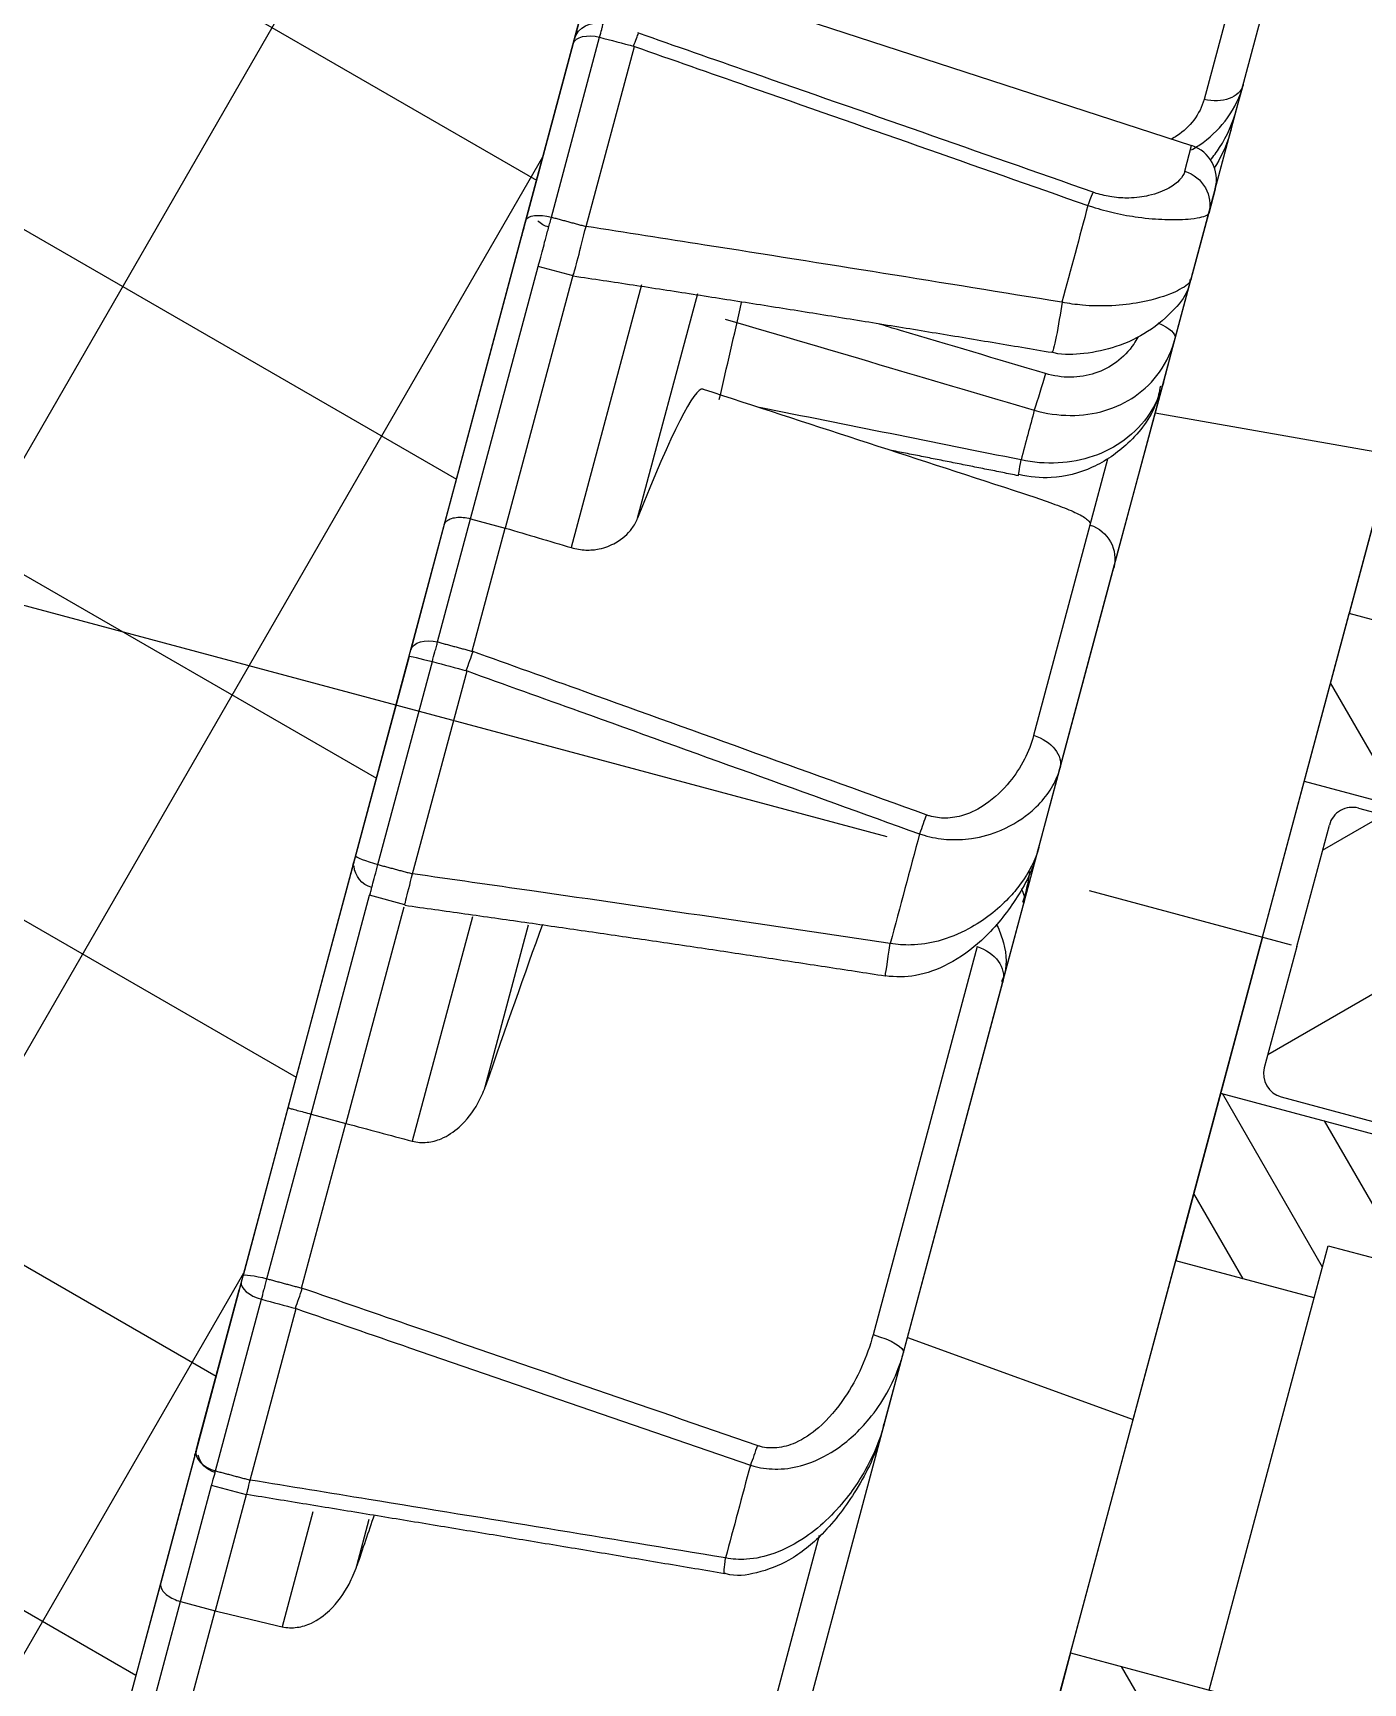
# Model space of a CAD drawing. Extents: x 41752 to 42172, y 12942 to 13239.
# Drawn here: x 42075.71 to 42086.83, y 13100.32 to 13114.12 of the extents above; entities that cross this region are included whole.
import ezdxf

# ---------------------------------------------------------------- set-up
doc = ezdxf.new("R2010")
doc.units = 0
doc.header["$LTSCALE"] = 7
doc.header["$MEASUREMENT"] = 0
doc.linetypes.add('CENTER', pattern=[2, 1.25, -0.25, 0.25, -0.25])
for name, color, linetype in [('1', 1, 'CENTER'), ('53', 7, 'CONTINUOUS'), ('63', 7, 'CONTINUOUS'), ('D', 2, 'CONTINUOUS'), ('DIM', 2, 'CONTINUOUS'), ('DWG', 7, 'CONTINUOUS')]:
    doc.layers.add(name, color=color, linetype=linetype)

# ---------------------------------------------------------------- blocks, each defined once
blk = doc.blocks.new('A$C0EAF68EA')
at = {"layer": 'D', "ltscale": 0.6}
h = blk.add_hatch(dxfattribs=at)
h.set_pattern_fill('ANSI31', color=256, scale=20)
h.set_pattern_definition([(45, (-8412.432, -982.8804), (-1.76776695, 1.76776695), [])])
h.paths.add_polyline_path([(-19.845, 8.086, -0.414214), (-20.245, 7.686), (-22.145, 7.686, 0.414214), (-22.545, 7.286), (-22.545, -4.914), (-21.445, -4.914), (-21.445, -3.329, 0.72), (-21.445, -2.329), (-21.445, 0.086), (-21.095, 0.086), (-21.095, 6.379), (-19.403, 6.379), (-17.345, 10.247), (-17.345, 11.686), (-16.455, 11.686), (-16.455, 12.086, 0.414214), (-17.455, 13.086), (-22.045, 13.086, 0.414214), (-22.445, 12.686), (-22.445, 11.686), (-19.845, 11.686)])
h.paths.add_polyline_path([(4.355, 11.686), (6.955, 11.686), (6.955, 12.686, 0.414214), (6.555, 13.086), (1.965, 13.086, 0.414214), (0.965, 12.086), (0.965, 11.686), (1.855, 11.686), (1.855, 10.247), (3.913, 6.379), (5.605, 6.379), (5.605, 0.086), (5.955, 0.086), (5.955, -2.329, 0.72), (5.955, -3.329), (5.955, -4.914), (6.955, -4.914), (7.055, -4.914), (7.055, 7.286, 0.414214), (6.655, 7.686), (4.755, 7.686, -0.414214), (4.355, 8.086)])
h = blk.add_hatch(dxfattribs=at)
h.set_pattern_fill('ANSI31', color=256, scale=20, angle=90)
h.set_pattern_definition([(135, (-8412.432, -982.8804), (-1.76776695, -1.76776695), [])])
h.paths.add_polyline_path([(-11.709, 9.425), (-11.709, 10.825, 0.414214), (-12.109, 11.225), (-16.535, 11.225, 0.414214), (-16.935, 10.825), (-16.935, 10.025), (-15.041, 10.025), (-15.041, 7.225, -0.414214), (-15.641, 6.625), (-17.135, 6.625), (-17.135, 5.425, 0.414214), (-16.735, 5.025), (-13.945, 5.025, 0.414214), (-13.545, 5.425), (-13.545, 6.841), (-12.345, 6.841), (-12.345, 4.841, 0.414214), (-11.345, 3.841), (-10.917, 3.841), (-7.745, 4.36), (-7.745, 6.225), (-9.154, 6.225, -0.414214), (-9.754, 6.825), (-9.754, 8.425, 0.414214), (-10.154, 8.825), (-11.109, 8.825, -0.414214)])
h.paths.add_polyline_path([(-3.145, 6.841), (-1.945, 6.841), (-1.945, 5.425, 0.414214), (-1.545, 5.025), (1.245, 5.025, 0.414214), (1.645, 5.425), (1.645, 6.625), (0.15, 6.625, -0.414214), (-0.45, 7.225), (-0.45, 10.025), (1.445, 10.025), (1.445, 10.825, 0.414214), (1.045, 11.225), (-3.382, 11.225, 0.414214), (-3.782, 10.825), (-3.782, 9.425, -0.414214), (-4.382, 8.825), (-5.336, 8.825, 0.414214), (-5.736, 8.425), (-5.736, 6.825, -0.414214), (-6.336, 6.225), (-7.745, 6.225), (-7.745, 2.695), (-5.245, 2.303), (-5.245, 3.841), (-4.145, 3.841, 0.414214), (-3.145, 4.841)])
h.paths.add_polyline_path([(-7.745, 2.695), (-10.245, 3.086), (-10.245, 0.62), (-7.745, 1.029)])
h.paths.add_polyline_path([(-7.745, 4.36), (-10.917, 3.841), (-10.245, 3.841), (-10.245, 3.086), (-7.745, 2.695)])
h.paths.add_polyline_path([(-5.245, 2.303), (-7.745, 2.695), (-7.745, 1.029), (-5.245, 1.438)])
h.paths.add_polyline_path([(-5.245, 1.438), (-7.745, 1.029), (-7.745, -0.637), (-5.245, -1.029)])
h.paths.add_polyline_path([(-7.745, 1.029), (-10.245, 0.62), (-10.245, -0.245), (-7.745, -0.637)])
h.paths.add_polyline_path([(-7.745, -0.637), (-10.245, -0.245), (-10.245, -2.712), (-7.745, -2.303)])
h.paths.add_polyline_path([(-5.245, -1.029), (-7.745, -0.637), (-7.745, -2.303), (-5.245, -1.894)])
h.paths.add_polyline_path([(-5.245, -1.894), (-7.745, -2.303), (-7.745, -6.318), (-5.645, -6.318, 0.414214), (-5.245, -5.918)])
h.paths.add_polyline_path([(-7.745, -2.303), (-10.245, -2.712), (-10.245, -5.918, 0.414214), (-9.845, -6.318), (-7.745, -6.318)])
h = blk.add_hatch(dxfattribs=at)
h.set_pattern_fill('ANSI31', color=256, scale=10)
h.set_pattern_definition([(45, (-8412.4321, -982.8804), (-0.88388348, 0.88388348), [])])
h.paths.add_polyline_path([(-20.135, -0.514), (-20.385, -0.514, 0.414214), (-21.385, -1.514), (-21.385, -2.253, -0.600826), (-21.385, -3.405), (-21.385, -4.914), (-22.445, -4.914), (-22.445, -6.514, 0.414214), (-22.045, -6.914), (-20.135, -6.914)])
h.paths.add_polyline_path([(6.955, -4.914), (5.895, -4.914), (5.895, -3.405, -0.600826), (5.895, -2.253), (5.895, -1.514, 0.414214), (4.895, -0.514), (4.645, -0.514), (4.645, -6.914), (6.555, -6.914, 0.414214), (6.955, -6.514)])
h.paths.add_polyline_path([(-2.142, -4.514), (-3.045, -4.514), (-3.045, -1.534), (-5.045, -1.861), (-5.045, -6.914), (-2.142, -6.914)])
h.paths.add_polyline_path([(-3.045, -1.534), (-3.045, -1.514, 0.060292), (-3.063, -1.371), (-5.045, -1.06), (-5.045, -1.861)])
h.paths.add_polyline_path([(-3.645, -0.914), (-5.045, -0.914), (-5.045, -1.06), (-3.063, -1.371, 0.345298)])
h.paths.add_polyline_path([(-10.445, -0.914), (-11.845, -0.914, 0.414214), (-12.445, -1.514), (-12.445, -3.072), (-10.445, -2.745)])
h.paths.add_polyline_path([(-10.445, -2.745), (-12.445, -3.072), (-12.445, -3.232), (-10.445, -3.546)])
h.paths.add_polyline_path([(-10.445, -3.546), (-12.445, -3.232), (-12.445, -4.514), (-13.349, -4.514), (-13.349, -6.914), (-10.445, -6.914)])
at = {"layer": 'DWG'}
for p, q in [((-10.245, -5.918), (-10.245, 3.841)), ((-5.245, -5.918), (-5.245, 3.841)), ((4.645, -6.914), (4.645, -0.514)), ((-3.045, -4.514), (-3.045, -1.514)), ((-13.349, -4.514), (-13.349, -6.914)), ((-2.142, -4.514), (-3.045, -4.514)), ((4.645, -4.514), (-2.142, -4.514)), ((-2.142, -4.514), (-2.142, -6.914)), ((-7.745, -6.318), (-9.845, -6.318)), ((-7.745, -6.318), (-5.645, -6.318)), ((-20.135, -6.914), (-13.349, -6.914)), ((-7.745, -6.914), (-13.349, -6.914)), ((-7.745, -6.914), (-2.142, -6.914)), ((4.645, -6.914), (-2.142, -6.914)), ((4.645, -6.914), (6.555, -6.914))]:
    blk.add_line(p, q, dxfattribs=at)
at = {"layer": 'DWG', "ltscale": 0.2}
for p, q in [((-10.445, -6.914), (-10.445, -0.914)), ((-5.045, -6.914), (-5.045, -0.914))]:
    blk.add_line(p, q, dxfattribs=at)
at = {"layer": 'DWG'}
for centre, start, end in [((-9.845, -5.918), 180, 270), ((-5.645, -5.918), 270, 360)]:
    blk.add_arc(centre, 0.4, start, end, dxfattribs=at)

msp = doc.modelspace()

# ---------------------------------------------------------------- linework, layer by layer
at = {"layer": '1'}
msp.add_line((41993.258, 13131.403), (42105.789, 13101.251), dxfattribs=at)
at = {"layer": '53', "color": 7, "linetype": 'Continuous'}
for p, q in [((42085.091, 13110.938), (42086.251, 13115.268)), ((42083.02, 13103.21), (42085.091, 13110.938)), ((42087.068, 13110.589), (42085.091, 13110.938)), ((42084.907, 13102.524), (42087.068, 13110.589)), ((42081.86, 13098.881), (42083.02, 13103.21)), ((42083.02, 13103.21), (42084.907, 13102.524)), ((42084.048, 13099.321), (42084.907, 13102.524))]:
    msp.add_line(p, q, dxfattribs=at)
at = {"layer": '63', "color": 7, "linetype": 'Continuous'}
for p, q in [((42076.155, 13098.838), (42081.331, 13118.157)), ((42080.345, 13114.475), (42080.235, 13114.067)), ((42081.939, 13114.297), (42085.395, 13113.174)), ((42080.225, 13114.029), (42079.829, 13112.552)), ((42080.332, 13112.498), (42080.736, 13114.003)), ((42085.771, 13113.479), (42085.828, 13113.688)), ((42085.726, 13113.311), (42085.771, 13113.479)), ((42085.593, 13112.811), (42085.726, 13113.31)), ((42079.969, 13113.073), (42079.147, 13110.005)), ((42079.798, 13112.436), (42079.969, 13113.073)), ((42085.593, 13112.811), (42085.538, 13112.607)), ((42085.391, 13112.057), (42085.538, 13112.607)), ((42080.225, 13112.098), (42079.657, 13109.977)), ((42080.224, 13112.086), (42079.932, 13112.164)), ((42080.763, 13110.058), (42081.266, 13111.937)), ((42085.258, 13111.563), (42085.384, 13112.032)), ((42085.159, 13111.191), (42085.258, 13111.563)), ((42084.743, 13109.642), (42085.159, 13111.191)), ((42079.147, 13110.005), (42078.867, 13108.959)), ((42079.367, 13110.055), (42079.657, 13109.977)), ((42079.381, 13108.946), (42079.657, 13109.977)), ((42084.294, 13107.965), (42084.743, 13109.642)), ((42078.852, 13108.904), (42078.405, 13107.239)), ((42078.882, 13107.086), (42079.337, 13108.782)), ((42078.694, 13108.316), (42077.84, 13105.13)), ((42078.398, 13107.211), (42078.694, 13108.316)), ((42084.118, 13107.307), (42084.294, 13107.965)), ((42078.817, 13106.827), (42078.523, 13106.906)), ((42083.809, 13106.155), (42083.993, 13106.841)), ((42078.808, 13106.808), (42078.323, 13104.999)), ((42079.489, 13105.304), (42079.852, 13106.658)), ((42082.986, 13103.084), (42083.816, 13106.18)), ((42077.84, 13105.13), (42077.465, 13103.728)), ((42078.033, 13105.077), (42078.323, 13104.999)), ((42077.954, 13103.622), (42078.323, 13104.999)), ((42077.449, 13103.67), (42077.072, 13102.262)), ((42077.433, 13103.608), (42076.776, 13101.158)), ((42077.09, 13102.331), (42077.433, 13103.608)), ((42077.524, 13102.017), (42077.908, 13103.451)), ((42082.828, 13102.495), (42082.986, 13103.084)), ((42077.494, 13101.894), (42077.201, 13101.972)), ((42077.491, 13101.895), (42077.231, 13100.924)), ((42078.416, 13101.299), (42078.52, 13101.689)), ((42076.776, 13101.158), (42076.405, 13099.775)), ((42076.868, 13099.57), (42077.231, 13100.924)), ((42076.941, 13101.002), (42077.231, 13100.924))]:
    msp.add_line(p, q, dxfattribs=at)
at = {"layer": '63', "color": 3, "linetype": 'Continuous'}
for p, q in [((42085.954, 13115.26), (42085.499, 13113.56)), ((42080.043, 13112.576), (42080.446, 13114.08)), ((42085.338, 13112.96), (42085.395, 13113.174)), ((42079.367, 13110.055), (42079.932, 13112.164)), ((42080.797, 13112.01), (42080.209, 13109.813)), ((42084.693, 13110.552), (42084.545, 13110.002)), ((42079.091, 13109.024), (42079.367, 13110.055)), ((42084.545, 13110.002), (42084.074, 13108.243)), ((42078.592, 13107.163), (42079.047, 13108.86)), ((42078.033, 13105.077), (42078.523, 13106.906)), ((42079.382, 13106.726), (42078.879, 13104.851)), ((42083.601, 13106.478), (42082.732, 13103.232)), ((42077.664, 13103.7), (42078.033, 13105.077)), ((42077.234, 13102.094), (42077.618, 13103.529)), ((42076.941, 13101.002), (42077.201, 13101.972)), ((42078.049, 13101.752), (42077.791, 13100.791)), ((42082.282, 13101.553), (42081.67, 13099.271)), ((42076.578, 13099.647), (42076.941, 13101.002))]:
    msp.add_line(p, q, dxfattribs=at)
at = {"layer": '63', "color": 7, "linetype": 'Continuous'}
for centre, radius, start, end in [((42085.303, 13112.889), 0.3, 345, 72), ((41983.841, 13133.927), 100.25, 346.80932, 347.2848)]:
    msp.add_arc(centre, radius, start, end, dxfattribs=at)
at = {"layer": '63', "color": 7, "linetype": 'Continuous', "extrusion": (0.001767, 0.006596, -0.999977)}
msp.add_arc((-42080.006, 13111.91, 160.829), 0.2, 285.145, 315.4447, dxfattribs=at)
at = {"layer": '63', "color": 7, "linetype": 'Continuous', "extrusion": (0.000343008, 0.00128, -0.999999)}
msp.add_arc((-42078.59, 13107.135, 31.214), 0.2, 285.0022, 356.4692, dxfattribs=at)
at = {"layer": '63', "color": 7, "linetype": 'Continuous', "extrusion": (0.000598792, 0.002235, -0.999997)}
msp.add_arc((-42077.275, 13102.185, 54.49), 0.2, 285.1864, 345.6716, dxfattribs=at)
at = {"layer": '63', "color": 3, "linetype": 'Continuous', "extrusion": (0, 0, -1)}
for centre, major_axis, ratio, start_param, end_param in [((42085.535, 13113.756), (0.29, -0.078), 0.662887, 0, 1.518436), ((42085.248, 13112.685), (-0.29, 0.078), 0.965953, 1.623156, 3.141593), ((42084.487, 13112.527), (0.099, 0.283), 0.035093, 5.243409, 5.842084), ((42084.276, 13111.74), (0.049, 0.296), 0.054458, 1.128852, 3.141964), ((42084.968, 13111.641), (0.29, -0.078), 0.316967, 5.150218, 6.283185), ((42084.123, 13111.145), (-0.086, -0.288), 0.044741, 4.255162, 5.391138), ((42084.007, 13110.709), (-0.058, -0.294), 0.023471, 6.269687, 7.2636), ((42084.004, 13108.043), (-0.29, 0.078), 0.707181, 1.623156, 3.141593), ((42083.118, 13107.418), (0.101, 0.282), 0.006785, 0.963114, 1.561789), ((42082.879, 13106.528), (0.045, 0.297), 0.001274, 3.137091, 4.633455), ((42082.696, 13103.162), (-0.29, 0.078), 0.25892, 1.623156, 3.141593), ((42081.743, 13102.286), (0.097, 0.284), 0.046845, 1.485404, 2.084079), ((42081.54, 13101.531), (0.05, 0.296), 0.056665, 3.141751, 4.112507)]:
    msp.add_ellipse(centre, major_axis=major_axis, ratio=ratio, start_param=start_param, end_param=end_param, dxfattribs=at)
at = {"layer": '63', "color": 7, "linetype": 'Continuous', "extrusion": (0, 0, -1)}
for centre, major_axis, ratio, start_param, end_param in [((42084.454, 13109.72), (-0.29, 0.078), 0.987474, 1.623156, 3.141593), ((42083.703, 13106.919), (0.29, -0.078), 0.641876, 5.667982, 6.283185), ((42083.526, 13106.257), (-0.29, 0.078), 0.776288, 1.623156, 3.141593)]:
    msp.add_ellipse(centre, major_axis=major_axis, ratio=ratio, start_param=start_param, end_param=end_param, dxfattribs=at)
at = {"layer": '63', "color": 3, "linetype": 'Continuous'}
for points, degree in [([(42080.235, 13114.067), (42080.26, 13114.16), (42080.375, 13114.22), (42080.476, 13114.193)], 3), ([(42080.225, 13114.029), (42080.239, 13114.083), (42080.345, 13114.108), (42080.446, 13114.08)], 3), ([(42080.446, 13114.08), (42080.542, 13114.055), (42080.639, 13114.029), (42080.736, 13114.003)], 3), ([(42084.528, 13112.673), (42084.458, 13112.41), (42084.385, 13112.14), (42084.311, 13111.864)], 3), ([(42079.829, 13112.552), (42079.84, 13112.592), (42079.941, 13112.603), (42080.043, 13112.576)], 3), ([(42080.043, 13112.576), (42080.332, 13112.498)], 1), ([(42083.969, 13110.546), (42083.24, 13110.693), (42082.512, 13110.839), (42081.783, 13110.984)], 3), ([(42084.08, 13110.961), (42084.044, 13110.828), (42084.007, 13110.689), (42083.969, 13110.546)], 3), ([(42078.867, 13108.959), (42078.883, 13109.02), (42078.99, 13109.051), (42079.091, 13109.024)], 3), ([(42078.852, 13108.904), (42078.853, 13108.908), (42078.946, 13108.887), (42079.047, 13108.86)], 3), ([(42079.091, 13109.024), (42079.381, 13108.946)], 1), ([(42079.047, 13108.86), (42079.144, 13108.834), (42079.24, 13108.808), (42079.337, 13108.782)], 3), ([(42083.12, 13107.42), (42083.039, 13107.114), (42082.957, 13106.809), (42082.875, 13106.504)], 3), ([(42078.405, 13107.239), (42078.402, 13107.226), (42078.491, 13107.191), (42078.592, 13107.163)], 3), ([(42078.592, 13107.163), (42078.882, 13107.086)], 1), ([(42077.449, 13103.67), (42077.437, 13103.623), (42077.517, 13103.556), (42077.618, 13103.529)], 3), ([(42077.465, 13103.728), (42077.468, 13103.74), (42077.563, 13103.727), (42077.664, 13103.7)], 3), ([(42077.664, 13103.7), (42077.954, 13103.622)], 1), ([(42077.618, 13103.529), (42077.715, 13103.503), (42077.812, 13103.477), (42077.908, 13103.451)], 3), ([(42077.072, 13102.262), (42077.056, 13102.201), (42077.133, 13102.121), (42077.234, 13102.094)], 3), ([(42081.706, 13102.143), (42081.635, 13101.877), (42081.566, 13101.618), (42081.498, 13101.366)], 3), ([(42077.234, 13102.094), (42077.524, 13102.017)], 1)]:
    msp.add_open_spline(points, degree=degree, dxfattribs=at)
for points, knots in [([(42080.446, 13114.08), (42080.446, 13114.08), (42080.446, 13114.08), (42080.446, 13114.081), (42080.452, 13114.104), (42080.458, 13114.126), (42080.463, 13114.144), (42080.466, 13114.155), (42080.468, 13114.165), (42080.471, 13114.173), (42080.473, 13114.181), (42080.474, 13114.187), (42080.476, 13114.193)], [0, 0, 0, 0, 0.00033, 0.00033, 0.00033, 0.47239, 0.47239, 0.47239, 0.751204, 0.751204, 0.751204, 1, 1, 1, 1]), ([(42080.736, 13114.003), (42081.051, 13113.893), (42081.367, 13113.782), (42081.682, 13113.672), (42082.631, 13113.34), (42083.58, 13113.007), (42084.528, 13112.673)], [0, 0, 0, 0, 0.249524, 0.249524, 0.249524, 1, 1, 1, 1]), ([(42084.572, 13112.784), (42083.619, 13113.119), (42082.666, 13113.452), (42081.712, 13113.785), (42081.397, 13113.895), (42081.081, 13114.005), (42080.766, 13114.116)], [0, 0, 0, 0, 0.751311, 0.751311, 0.751311, 1, 1, 1, 1]), ([(42085.499, 13113.56), (42085.483, 13113.5), (42085.454, 13113.441), (42085.413, 13113.387), (42085.376, 13113.339), (42085.329, 13113.294), (42085.273, 13113.256), (42085.258, 13113.246), (42085.241, 13113.236), (42085.224, 13113.226)], [0, 0, 0, 0, 0.462748, 0.462748, 0.462748, 0.881483, 0.881483, 0.881483, 1, 1, 1, 1]), ([(42085.551, 13113.052), (42085.579, 13113.085), (42085.605, 13113.12), (42085.629, 13113.157), (42085.693, 13113.255), (42085.741, 13113.365), (42085.771, 13113.479)], [0, 0, 0, 0, 0.268527, 0.268527, 0.268527, 1, 1, 1, 1]), ([(42085.338, 13112.96), (42085.325, 13112.911), (42085.281, 13112.862), (42085.204, 13112.819), (42085.16, 13112.794), (42085.104, 13112.772), (42085.035, 13112.756), (42084.988, 13112.745), (42084.933, 13112.737), (42084.87, 13112.736), (42084.827, 13112.735), (42084.779, 13112.737), (42084.729, 13112.745), (42084.686, 13112.751), (42084.642, 13112.762), (42084.598, 13112.775), (42084.59, 13112.778), (42084.581, 13112.781), (42084.572, 13112.784)], [0, 0, 0, 0, 0.399706, 0.399706, 0.399706, 0.626298, 0.626298, 0.626298, 0.7821, 0.7821, 0.7821, 0.890382, 0.890382, 0.890382, 0.981456, 0.981456, 0.981456, 1, 1, 1, 1]), ([(42084.528, 13112.673), (42084.541, 13112.669), (42084.554, 13112.665), (42084.566, 13112.661), (42084.628, 13112.642), (42084.691, 13112.625), (42084.751, 13112.612), (42084.819, 13112.596), (42084.886, 13112.584), (42084.947, 13112.576), (42085.03, 13112.565), (42085.105, 13112.559), (42085.17, 13112.557), (42085.259, 13112.553), (42085.332, 13112.557), (42085.388, 13112.562), (42085.465, 13112.57), (42085.514, 13112.583), (42085.531, 13112.598), (42085.535, 13112.601), (42085.537, 13112.604), (42085.538, 13112.607)], [0, 0, 0, 0, 0.021604, 0.021604, 0.021604, 0.126634, 0.126634, 0.126634, 0.246447, 0.246447, 0.246447, 0.407822, 0.407822, 0.407822, 0.628302, 0.628302, 0.628302, 0.934321, 0.934321, 0.934321, 1, 1, 1, 1]), ([(42079.932, 13112.164), (42079.932, 13112.164), (42079.933, 13112.166), (42079.934, 13112.171), (42079.936, 13112.178), (42079.939, 13112.189), (42079.943, 13112.203), (42079.949, 13112.225), (42079.956, 13112.253), (42079.965, 13112.287), (42079.971, 13112.31), (42079.979, 13112.337), (42079.986, 13112.366), (42079.994, 13112.395), (42080.003, 13112.427), (42080.011, 13112.458), (42080.02, 13112.491), (42080.029, 13112.525), (42080.037, 13112.556), (42080.039, 13112.563), (42080.041, 13112.569), (42080.043, 13112.576)], [0, 0, 0, 0, 0.104631, 0.104631, 0.104631, 0.242993, 0.242993, 0.242993, 0.469007, 0.469007, 0.469007, 0.628885, 0.628885, 0.628885, 0.789059, 0.789059, 0.789059, 0.963159, 0.963159, 0.963159, 1, 1, 1, 1]), ([(42084.311, 13111.864), (42083.317, 13112.027), (42082.322, 13112.186), (42081.326, 13112.343), (42080.995, 13112.395), (42080.664, 13112.447), (42080.332, 13112.498)], [0, 0, 0, 0, 0.750401, 0.750401, 0.750401, 1, 1, 1, 1]), ([(42085.391, 13112.057), (42085.383, 13112.029), (42085.35, 13111.999), (42085.295, 13111.97), (42085.273, 13111.958), (42085.248, 13111.946), (42085.219, 13111.935), (42085.146, 13111.906), (42085.049, 13111.877), (42084.931, 13111.858), (42084.861, 13111.846), (42084.783, 13111.837), (42084.698, 13111.834), (42084.631, 13111.832), (42084.558, 13111.833), (42084.483, 13111.84), (42084.427, 13111.845), (42084.369, 13111.853), (42084.311, 13111.864)], [0, 0, 0, 0, 0.26354, 0.26354, 0.26354, 0.368194, 0.368194, 0.368194, 0.633294, 0.633294, 0.633294, 0.787519, 0.787519, 0.787519, 0.909431, 0.909431, 0.909431, 1, 1, 1, 1]), ([(42081.496, 13111.724), (42081.953, 13111.59), (42082.409, 13111.455), (42082.866, 13111.32), (42083.271, 13111.201), (42083.675, 13111.081), (42084.08, 13110.961)], [0, 0, 0, 0, 0.530252, 0.530252, 0.530252, 1, 1, 1, 1]), ([(42084.173, 13111.268), (42083.768, 13111.389), (42083.364, 13111.509), (42082.96, 13111.629), (42082.9, 13111.647), (42082.841, 13111.664), (42082.782, 13111.682)], [0, 0, 0, 0, 0.872347, 0.872347, 0.872347, 1, 1, 1, 1]), ([(42084.08, 13110.961), (42084.178, 13110.933), (42084.281, 13110.919), (42084.381, 13110.918), (42084.48, 13110.918), (42084.579, 13110.932), (42084.67, 13110.959), (42084.762, 13110.986), (42084.848, 13111.028), (42084.923, 13111.08), (42085.002, 13111.135), (42085.071, 13111.203), (42085.126, 13111.28), (42085.186, 13111.365), (42085.231, 13111.462), (42085.258, 13111.563)], [0, 0, 0, 0, 0.192888, 0.192888, 0.192888, 0.384151, 0.384151, 0.384151, 0.575827, 0.575827, 0.575827, 0.778208, 0.778208, 0.778208, 1, 1, 1, 1]), ([(42084.947, 13111.574), (42084.936, 13111.554), (42084.924, 13111.534), (42084.912, 13111.515), (42084.872, 13111.457), (42084.823, 13111.405), (42084.766, 13111.363), (42084.713, 13111.323), (42084.652, 13111.292), (42084.587, 13111.271), (42084.523, 13111.249), (42084.453, 13111.238), (42084.384, 13111.238), (42084.313, 13111.237), (42084.241, 13111.248), (42084.173, 13111.268)], [0, 0, 0, 0, 0.07836, 0.07836, 0.07836, 0.318762, 0.318762, 0.318762, 0.545357, 0.545357, 0.545357, 0.771392, 0.771392, 0.771392, 1, 1, 1, 1]), ([(42079.047, 13108.86), (42079.047, 13108.86), (42079.047, 13108.86), (42079.047, 13108.86), (42079.054, 13108.888), (42079.062, 13108.916), (42079.069, 13108.942), (42079.073, 13108.957), (42079.077, 13108.973), (42079.081, 13108.987), (42079.084, 13109), (42079.088, 13109.012), (42079.091, 13109.024)], [0, 0, 0, 0, 0.00033, 0.00033, 0.00033, 0.47239, 0.47239, 0.47239, 0.751204, 0.751204, 0.751204, 1, 1, 1, 1]), ([(42083.177, 13107.579), (42082.226, 13107.922), (42081.276, 13108.264), (42080.325, 13108.607), (42080.01, 13108.72), (42079.695, 13108.833), (42079.381, 13108.946)], [0, 0, 0, 0, 0.751311, 0.751311, 0.751311, 1, 1, 1, 1]), ([(42079.337, 13108.782), (42079.651, 13108.669), (42079.966, 13108.556), (42080.281, 13108.443), (42081.228, 13108.102), (42082.174, 13107.761), (42083.12, 13107.42)], [0, 0, 0, 0, 0.249524, 0.249524, 0.249524, 1, 1, 1, 1]), ([(42084.074, 13108.243), (42084.038, 13108.109), (42083.971, 13107.974), (42083.873, 13107.854), (42083.818, 13107.786), (42083.751, 13107.72), (42083.672, 13107.667), (42083.617, 13107.629), (42083.556, 13107.597), (42083.488, 13107.576), (42083.441, 13107.561), (42083.389, 13107.552), (42083.337, 13107.551), (42083.293, 13107.551), (42083.247, 13107.557), (42083.204, 13107.57), (42083.195, 13107.572), (42083.186, 13107.575), (42083.177, 13107.579)], [0, 0, 0, 0, 0.399706, 0.399706, 0.399706, 0.626298, 0.626298, 0.626298, 0.7821, 0.7821, 0.7821, 0.890382, 0.890382, 0.890382, 0.981456, 0.981456, 0.981456, 1, 1, 1, 1]), ([(42083.12, 13107.42), (42083.133, 13107.415), (42083.146, 13107.412), (42083.159, 13107.408), (42083.221, 13107.39), (42083.285, 13107.379), (42083.347, 13107.374), (42083.418, 13107.369), (42083.489, 13107.372), (42083.555, 13107.381), (42083.644, 13107.394), (42083.728, 13107.419), (42083.802, 13107.451), (42083.903, 13107.494), (42083.99, 13107.551), (42084.061, 13107.613), (42084.16, 13107.699), (42084.231, 13107.797), (42084.272, 13107.899), (42084.281, 13107.921), (42084.288, 13107.943), (42084.294, 13107.965)], [0, 0, 0, 0, 0.021604, 0.021604, 0.021604, 0.126634, 0.126634, 0.126634, 0.246447, 0.246447, 0.246447, 0.407822, 0.407822, 0.407822, 0.628302, 0.628302, 0.628302, 0.934321, 0.934321, 0.934321, 1, 1, 1, 1]), ([(42078.405, 13107.239), (42078.404, 13107.235), (42078.403, 13107.231), (42078.402, 13107.227), (42078.399, 13107.213), (42078.395, 13107.2), (42078.392, 13107.187), (42078.39, 13107.182), (42078.389, 13107.177), (42078.388, 13107.173), (42078.386, 13107.168), (42078.386, 13107.164), (42078.385, 13107.162), (42078.383, 13107.154), (42078.382, 13107.151), (42078.382, 13107.151)], [0, 0, 0, 0, 0.075003, 0.075003, 0.075003, 0.331039, 0.331039, 0.331039, 0.442698, 0.442698, 0.442698, 0.595212, 0.595212, 0.595212, 1, 1, 1, 1]), ([(42084.118, 13107.307), (42084.09, 13107.203), (42084.037, 13107.098), (42083.963, 13106.998), (42083.934, 13106.958), (42083.901, 13106.919), (42083.864, 13106.881), (42083.774, 13106.786), (42083.661, 13106.696), (42083.529, 13106.625), (42083.451, 13106.584), (42083.366, 13106.548), (42083.275, 13106.524), (42083.203, 13106.505), (42083.127, 13106.493), (42083.049, 13106.491), (42082.992, 13106.489), (42082.933, 13106.494), (42082.875, 13106.504)], [0, 0, 0, 0, 0.26354, 0.26354, 0.26354, 0.368194, 0.368194, 0.368194, 0.633294, 0.633294, 0.633294, 0.787519, 0.787519, 0.787519, 0.909431, 0.909431, 0.909431, 1, 1, 1, 1]), ([(42078.523, 13106.906), (42078.523, 13106.906), (42078.523, 13106.906), (42078.523, 13106.906), (42078.523, 13106.906), (42078.525, 13106.913), (42078.529, 13106.928), (42078.532, 13106.939), (42078.536, 13106.954), (42078.542, 13106.974), (42078.547, 13106.994), (42078.554, 13107.019), (42078.561, 13107.046), (42078.569, 13107.076), (42078.578, 13107.109), (42078.587, 13107.142), (42078.589, 13107.149), (42078.59, 13107.156), (42078.592, 13107.163)], [0, 0, 0, 0, 0.006564, 0.006564, 0.006564, 0.303167, 0.303167, 0.303167, 0.512978, 0.512978, 0.512978, 0.723177, 0.723177, 0.723177, 0.951653, 0.951653, 0.951653, 1, 1, 1, 1]), ([(42082.875, 13106.504), (42081.877, 13106.652), (42080.878, 13106.799), (42079.879, 13106.943), (42079.547, 13106.991), (42079.214, 13107.038), (42078.882, 13107.086)], [0, 0, 0, 0, 0.750401, 0.750401, 0.750401, 1, 1, 1, 1]), ([(42077.618, 13103.529), (42077.618, 13103.529), (42077.618, 13103.529), (42077.618, 13103.529), (42077.625, 13103.553), (42077.632, 13103.58), (42077.639, 13103.607), (42077.644, 13103.623), (42077.648, 13103.639), (42077.652, 13103.656), (42077.656, 13103.67), (42077.66, 13103.685), (42077.664, 13103.7)], [0, 0, 0, 0, 0.00033, 0.00033, 0.00033, 0.47239, 0.47239, 0.47239, 0.751204, 0.751204, 0.751204, 1, 1, 1, 1]), ([(42081.764, 13102.306), (42080.81, 13102.635), (42079.856, 13102.965), (42078.902, 13103.295), (42078.586, 13103.404), (42078.27, 13103.513), (42077.954, 13103.622)], [0, 0, 0, 0, 0.751311, 0.751311, 0.751311, 1, 1, 1, 1]), ([(42077.908, 13103.451), (42078.224, 13103.342), (42078.54, 13103.233), (42078.856, 13103.124), (42079.806, 13102.797), (42080.756, 13102.47), (42081.706, 13102.143)], [0, 0, 0, 0, 0.249524, 0.249524, 0.249524, 1, 1, 1, 1]), ([(42082.732, 13103.232), (42082.682, 13103.049), (42082.603, 13102.867), (42082.494, 13102.707), (42082.432, 13102.615), (42082.359, 13102.528), (42082.275, 13102.455), (42082.217, 13102.405), (42082.152, 13102.36), (42082.082, 13102.329), (42082.033, 13102.307), (42081.98, 13102.292), (42081.926, 13102.287), (42081.881, 13102.283), (42081.835, 13102.286), (42081.791, 13102.297), (42081.782, 13102.3), (42081.773, 13102.303), (42081.764, 13102.306)], [0, 0, 0, 0, 0.399706, 0.399706, 0.399706, 0.626298, 0.626298, 0.626298, 0.7821, 0.7821, 0.7821, 0.890382, 0.890382, 0.890382, 0.981456, 0.981456, 0.981456, 1, 1, 1, 1]), ([(42081.706, 13102.143), (42081.719, 13102.139), (42081.732, 13102.135), (42081.745, 13102.131), (42081.807, 13102.115), (42081.872, 13102.108), (42081.936, 13102.109), (42082.009, 13102.11), (42082.083, 13102.123), (42082.152, 13102.144), (42082.245, 13102.172), (42082.333, 13102.215), (42082.413, 13102.268), (42082.522, 13102.34), (42082.618, 13102.43), (42082.699, 13102.528), (42082.811, 13102.664), (42082.897, 13102.819), (42082.954, 13102.979), (42082.966, 13103.014), (42082.977, 13103.049), (42082.986, 13103.084)], [0, 0, 0, 0, 0.021604, 0.021604, 0.021604, 0.126634, 0.126634, 0.126634, 0.246447, 0.246447, 0.246447, 0.407822, 0.407822, 0.407822, 0.628302, 0.628302, 0.628302, 0.934321, 0.934321, 0.934321, 1, 1, 1, 1]), ([(42082.828, 13102.495), (42082.787, 13102.342), (42082.722, 13102.191), (42082.638, 13102.052), (42082.604, 13101.996), (42082.567, 13101.941), (42082.527, 13101.889), (42082.426, 13101.757), (42082.305, 13101.635), (42082.166, 13101.54), (42082.085, 13101.484), (42081.996, 13101.437), (42081.903, 13101.403), (42081.829, 13101.377), (42081.751, 13101.36), (42081.673, 13101.355), (42081.615, 13101.351), (42081.556, 13101.355), (42081.498, 13101.366)], [0, 0, 0, 0, 0.26354, 0.26354, 0.26354, 0.368194, 0.368194, 0.368194, 0.633294, 0.633294, 0.633294, 0.787519, 0.787519, 0.787519, 0.909431, 0.909431, 0.909431, 1, 1, 1, 1]), ([(42077.072, 13102.262), (42077.071, 13102.259), (42077.07, 13102.256), (42077.069, 13102.253), (42077.067, 13102.242), (42077.064, 13102.232), (42077.062, 13102.225), (42077.062, 13102.225), (42077.062, 13102.225), (42077.062, 13102.225)], [0, 0, 0, 0, 0.226559, 0.226559, 0.226559, 0.999959, 0.999959, 0.999959, 1, 1, 1, 1]), ([(42077.201, 13101.972), (42077.201, 13101.972), (42077.202, 13101.974), (42077.202, 13101.976), (42077.204, 13101.982), (42077.207, 13101.994), (42077.211, 13102.01), (42077.216, 13102.028), (42077.223, 13102.052), (42077.23, 13102.077), (42077.231, 13102.083), (42077.233, 13102.089), (42077.234, 13102.094)], [0, 0, 0, 0, 0.169468, 0.169468, 0.169468, 0.527927, 0.527927, 0.527927, 0.917553, 0.917553, 0.917553, 1, 1, 1, 1]), ([(42081.498, 13101.366), (42080.504, 13101.53), (42079.51, 13101.693), (42078.516, 13101.855), (42078.185, 13101.909), (42077.855, 13101.963), (42077.524, 13102.017)], [0, 0, 0, 0, 0.750401, 0.750401, 0.750401, 1, 1, 1, 1])]:
    msp.add_open_spline(points, degree=3, knots=knots, dxfattribs=at)
at = {"layer": '63', "color": 7, "linetype": 'Continuous'}
for points, degree in [([(42080.729, 13114.005), (42080.747, 13114.053), (42080.762, 13114.092), (42080.772, 13114.113)], 3), ([(42084.226, 13111.443), (42082.229, 13111.782), (42080.225, 13112.082)], 2), ([(42081.31, 13111.138), (42081.238, 13111.154), (42081.047, 13110.778), (42080.763, 13110.058)], 3), ([(42081.31, 13111.138), (42082.177, 13110.856), (42083.044, 13110.574), (42083.911, 13110.291)], 3), ([(42083.948, 13110.414), (42083.418, 13110.52), (42082.887, 13110.625)], 2), ([(42079.657, 13109.977), (42079.841, 13109.922), (42080.025, 13109.867), (42080.209, 13109.813)], 3), ([(42079.33, 13108.785), (42079.351, 13108.842), (42079.371, 13108.898), (42079.387, 13108.944)], 3), ([(42082.834, 13106.23), (42080.827, 13106.54), (42078.816, 13106.82)], 2), ([(42079.967, 13106.663), (42079.82, 13106.252), (42079.659, 13105.796), (42079.489, 13105.304)], 3), ([(42078.323, 13104.999), (42078.508, 13104.95), (42078.694, 13104.9), (42078.879, 13104.851)], 3), ([(42077.902, 13103.453), (42077.92, 13103.504), (42077.941, 13103.563), (42077.96, 13103.62)], 3), ([(42077.496, 13101.9), (42077.496, 13101.903), (42077.51, 13101.96), (42077.524, 13102.017)], 3), ([(42081.491, 13101.234), (42079.493, 13101.571), (42077.496, 13101.896)], 2), ([(42078.56, 13101.724), (42078.512, 13101.582), (42078.464, 13101.441), (42078.416, 13101.299)], 3), ([(42077.231, 13100.924), (42077.418, 13100.88), (42077.605, 13100.835), (42077.791, 13100.791)], 3)]:
    msp.add_open_spline(points, degree=degree, dxfattribs=at)
for points, knots in [([(42085.394, 13113.138), (42085.428, 13113.157), (42085.46, 13113.178), (42085.491, 13113.201), (42085.571, 13113.26), (42085.641, 13113.33), (42085.696, 13113.407), (42085.756, 13113.491), (42085.8, 13113.584), (42085.825, 13113.678)], [0, 0, 0, 0, 0.153508, 0.153508, 0.153508, 0.557385, 0.557385, 0.557385, 1, 1, 1, 1]), ([(42085.726, 13113.311), (42085.699, 13113.207), (42085.657, 13113.107), (42085.602, 13113.015), (42085.596, 13113.005), (42085.59, 13112.995), (42085.583, 13112.985)], [0, 0, 0, 0, 0.902342, 0.902342, 0.902342, 1, 1, 1, 1]), ([(42079.829, 13112.552), (42079.828, 13112.549), (42079.827, 13112.545), (42079.826, 13112.541), (42079.823, 13112.528), (42079.819, 13112.515), (42079.815, 13112.501), (42079.814, 13112.495), (42079.812, 13112.489), (42079.811, 13112.483), (42079.809, 13112.476), (42079.807, 13112.469), (42079.805, 13112.462), (42079.801, 13112.446), (42079.797, 13112.432), (42079.794, 13112.421), (42079.793, 13112.417), (42079.792, 13112.412), (42079.791, 13112.41), (42079.791, 13112.409), (42079.791, 13112.408), (42079.791, 13112.409), (42079.791, 13112.41), (42079.792, 13112.412), (42079.792, 13112.414), (42079.794, 13112.42), (42079.796, 13112.428), (42079.798, 13112.436)], [0, 0, 0, 0, 0.045573, 0.045573, 0.045573, 0.201147, 0.201147, 0.201147, 0.268994, 0.268994, 0.268994, 0.361665, 0.361665, 0.361665, 0.608431, 0.608431, 0.608431, 0.70989, 0.70989, 0.70989, 0.767055, 0.767055, 0.767055, 0.839219, 0.839219, 0.839219, 1, 1, 1, 1]), ([(42080.227, 13112.096), (42080.227, 13112.096), (42080.23, 13112.101), (42080.264, 13112.227), (42080.309, 13112.406), (42080.332, 13112.498)], [0, 0, 0, 0, 0.055206, 0.512402, 1, 1, 1, 1]), ([(42085.381, 13112.055), (42085.379, 13112.035), (42085.363, 13111.938), (42085.244, 13111.789), (42085.055, 13111.623), (42084.792, 13111.491), (42084.518, 13111.431), (42084.321, 13111.42), (42084.233, 13111.444), (42084.227, 13111.446)], [0, 0, 0, 0, 0.04651, 0.238801, 0.48232, 0.687318, 0.851732, 0.988956, 1, 1, 1, 1]), ([(42085.134, 13111.164), (42085.126, 13111.115), (42085.083, 13110.935), (42084.889, 13110.683), (42084.58, 13110.468), (42084.249, 13110.381), (42084.042, 13110.402), (42083.95, 13110.424)], [0, 0, 0, 0, 0.096311, 0.366867, 0.600583, 0.826788, 1, 1, 1, 1]), ([(42085.159, 13111.191), (42085.134, 13111.101), (42085.096, 13111.014), (42085.045, 13110.936), (42084.989, 13110.851), (42084.917, 13110.775), (42084.832, 13110.712), (42084.756, 13110.655), (42084.667, 13110.609), (42084.572, 13110.577), (42084.48, 13110.545), (42084.381, 13110.526), (42084.28, 13110.521), (42084.177, 13110.515), (42084.071, 13110.524), (42083.969, 13110.546)], [0, 0, 0, 0, 0.198744, 0.198744, 0.198744, 0.416401, 0.416401, 0.416401, 0.614595, 0.614595, 0.614595, 0.805308, 0.805308, 0.805308, 1, 1, 1, 1]), ([(42083.911, 13110.291), (42083.981, 13110.268), (42084.051, 13110.245), (42084.116, 13110.223), (42084.18, 13110.201), (42084.241, 13110.179), (42084.293, 13110.16), (42084.348, 13110.139), (42084.396, 13110.119), (42084.434, 13110.101), (42084.476, 13110.081), (42084.507, 13110.062), (42084.525, 13110.045), (42084.542, 13110.029), (42084.549, 13110.014), (42084.545, 13110.002)], [0, 0, 0, 0, 0.183354, 0.183354, 0.183354, 0.367924, 0.367924, 0.367924, 0.566467, 0.566467, 0.566467, 0.791242, 0.791242, 0.791242, 1, 1, 1, 1]), ([(42079.147, 13110.005), (42079.147, 13110.005), (42079.147, 13110.006), (42079.147, 13110.006), (42079.15, 13110.015), (42079.155, 13110.024), (42079.162, 13110.031), (42079.17, 13110.04), (42079.183, 13110.048), (42079.197, 13110.054), (42079.211, 13110.059), (42079.228, 13110.063), (42079.246, 13110.065), (42079.264, 13110.067), (42079.284, 13110.068), (42079.305, 13110.066), (42079.325, 13110.064), (42079.346, 13110.06), (42079.367, 13110.055)], [0, 0, 0, 0, 0.010824, 0.010824, 0.010824, 0.184354, 0.184354, 0.184354, 0.399442, 0.399442, 0.399442, 0.602798, 0.602798, 0.602798, 0.801239, 0.801239, 0.801239, 1, 1, 1, 1]), ([(42080.209, 13109.813), (42080.249, 13109.801), (42080.291, 13109.794), (42080.33, 13109.793), (42080.369, 13109.791), (42080.407, 13109.795), (42080.442, 13109.802), (42080.494, 13109.813), (42080.54, 13109.831), (42080.579, 13109.854), (42080.637, 13109.886), (42080.682, 13109.928), (42080.716, 13109.973), (42080.735, 13110), (42080.751, 13110.029), (42080.763, 13110.058)], [0, 0, 0, 0, 0.143386, 0.143386, 0.143386, 0.285278, 0.285278, 0.285278, 0.497524, 0.497524, 0.497524, 0.813062, 0.813062, 0.813062, 1, 1, 1, 1]), ([(42084.112, 13107.302), (42084.107, 13107.279), (42084.071, 13107.121), (42083.927, 13106.852), (42083.674, 13106.542), (42083.388, 13106.33), (42083.103, 13106.222), (42082.922, 13106.221), (42082.835, 13106.232)], [0, 0, 0, 0, 0.042786, 0.29983, 0.535691, 0.71919, 0.870214, 1, 1, 1, 1]), ([(42078.382, 13107.151), (42078.382, 13107.151), (42078.382, 13107.151), (42078.382, 13107.151), (42078.382, 13107.151), (42078.382, 13107.151), (42078.383, 13107.154), (42078.383, 13107.155), (42078.384, 13107.157), (42078.384, 13107.16), (42078.385, 13107.164), (42078.387, 13107.169), (42078.388, 13107.174), (42078.391, 13107.185), (42078.395, 13107.198), (42078.398, 13107.211)], [0, 0, 0, 0, 0.002073, 0.002073, 0.002073, 0.260646, 0.260646, 0.260646, 0.406333, 0.406333, 0.406333, 0.590243, 0.590243, 0.590243, 1, 1, 1, 1]), ([(42084.039, 13107.104), (42084.038, 13107.089), (42084.027, 13107.001), (42084.005, 13106.916), (42083.98, 13106.846)], [0, 0, 0, 0, 0.163982, 1, 1, 1, 1]), ([(42078.817, 13106.831), (42078.815, 13106.822), (42078.823, 13106.853), (42078.86, 13107), (42078.882, 13107.086)], [0, 0, 0, 0, 0.415097, 1, 1, 1, 1]), ([(42083.763, 13106.667), (42083.782, 13106.627), (42083.836, 13106.492), (42083.861, 13106.318), (42083.815, 13106.206), (42083.805, 13106.184)], [0, 0, 0, 0, 0.258097, 0.856511, 1, 1, 1, 1]), ([(42078.879, 13104.851), (42078.919, 13104.84), (42078.962, 13104.837), (42079.003, 13104.841), (42079.044, 13104.845), (42079.084, 13104.856), (42079.121, 13104.871), (42079.176, 13104.895), (42079.226, 13104.929), (42079.27, 13104.967), (42079.334, 13105.024), (42079.387, 13105.094), (42079.428, 13105.167), (42079.452, 13105.211), (42079.473, 13105.257), (42079.489, 13105.304)], [0, 0, 0, 0, 0.143386, 0.143386, 0.143386, 0.285278, 0.285278, 0.285278, 0.497524, 0.497524, 0.497524, 0.813062, 0.813062, 0.813062, 1, 1, 1, 1]), ([(42077.84, 13105.13), (42077.84, 13105.13), (42077.84, 13105.13), (42077.84, 13105.13), (42077.841, 13105.13), (42077.843, 13105.129), (42077.848, 13105.128), (42077.854, 13105.126), (42077.863, 13105.123), (42077.875, 13105.12), (42077.887, 13105.117), (42077.902, 13105.113), (42077.918, 13105.108), (42077.934, 13105.104), (42077.953, 13105.099), (42077.972, 13105.093), (42077.992, 13105.088), (42078.013, 13105.082), (42078.033, 13105.077)], [0, 0, 0, 0, 0.010659, 0.010659, 0.010659, 0.184219, 0.184219, 0.184219, 0.399342, 0.399342, 0.399342, 0.602732, 0.602732, 0.602732, 0.801206, 0.801206, 0.801206, 1, 1, 1, 1]), ([(42082.822, 13102.486), (42082.816, 13102.46), (42082.771, 13102.268), (42082.613, 13101.943), (42082.345, 13101.582), (42082.054, 13101.343), (42081.775, 13101.236), (42081.579, 13101.207), (42081.495, 13101.236), (42081.49, 13101.237)], [0, 0, 0, 0, 0.040112, 0.303603, 0.538934, 0.717831, 0.864502, 0.992759, 1, 1, 1, 1]), ([(42077.062, 13102.225), (42077.061, 13102.222), (42077.06, 13102.219), (42077.06, 13102.218), (42077.06, 13102.217), (42077.06, 13102.217), (42077.06, 13102.219), (42077.061, 13102.223), (42077.064, 13102.231), (42077.066, 13102.241), (42077.068, 13102.246), (42077.069, 13102.251), (42077.071, 13102.257), (42077.072, 13102.261), (42077.073, 13102.265), (42077.074, 13102.27), (42077.076, 13102.275), (42077.077, 13102.282), (42077.079, 13102.288), (42077.083, 13102.302), (42077.087, 13102.317), (42077.09, 13102.331)], [0, 0, 0, 0, 0.084916, 0.084916, 0.084916, 0.200923, 0.200923, 0.200923, 0.509828, 0.509828, 0.509828, 0.636836, 0.636836, 0.636836, 0.708396, 0.708396, 0.708396, 0.798732, 0.798732, 0.798732, 1, 1, 1, 1]), ([(42077.791, 13100.791), (42077.832, 13100.781), (42077.875, 13100.78), (42077.917, 13100.786), (42077.958, 13100.791), (42077.998, 13100.804), (42078.036, 13100.822), (42078.092, 13100.848), (42078.143, 13100.886), (42078.187, 13100.928), (42078.254, 13100.991), (42078.308, 13101.067), (42078.351, 13101.148), (42078.376, 13101.196), (42078.398, 13101.247), (42078.416, 13101.299)], [0, 0, 0, 0, 0.143386, 0.143386, 0.143386, 0.285278, 0.285278, 0.285278, 0.497524, 0.497524, 0.497524, 0.813062, 0.813062, 0.813062, 1, 1, 1, 1]), ([(42076.776, 13101.158), (42076.776, 13101.157), (42076.776, 13101.157), (42076.776, 13101.156), (42076.773, 13101.147), (42076.774, 13101.137), (42076.776, 13101.127), (42076.779, 13101.114), (42076.785, 13101.101), (42076.795, 13101.089), (42076.804, 13101.076), (42076.817, 13101.064), (42076.832, 13101.053), (42076.846, 13101.043), (42076.863, 13101.032), (42076.882, 13101.024), (42076.9, 13101.015), (42076.921, 13101.007), (42076.941, 13101.002)], [0, 0, 0, 0, 0.010824, 0.010824, 0.010824, 0.184354, 0.184354, 0.184354, 0.399442, 0.399442, 0.399442, 0.602798, 0.602798, 0.602798, 0.801239, 0.801239, 0.801239, 1, 1, 1, 1])]:
    msp.add_open_spline(points, degree=3, knots=knots, dxfattribs=at)
at = {"layer": 'DIM', "linetype": 'Continuous'}
for p, q in [((42065.129, 13121.424), (42079.918, 13112.885)), ((42064.852, 13118.697), (42079.249, 13110.385)), ((42069.839, 13100.531), (42080.191, 13118.462)), ((42064.774, 13115.856), (42078.579, 13107.885)), ((42072.339, 13099.861), (42079.971, 13113.08)), ((42064.92, 13112.884), (42077.909, 13105.385)), ((42065.049, 13109.923), (42077.239, 13102.885)), ((42064.992, 13107.069), (42076.569, 13100.385)), ((42074.839, 13099.191), (42077.471, 13103.75))]:
    msp.add_line(p, q, dxfattribs=at)

# ---------------------------------------------------------------- block references
at = {"layer": 'DIM', "xscale": 0.4999999999999999, "yscale": 0.4999999999999999, "zscale": 0.4999999999999999, "rotation": 254.9999999999999}
msp.add_blockref('A$C0EAF68EA', (42088.324, 13101.921), dxfattribs=at)

doc.saveas('drawing.dxf')
